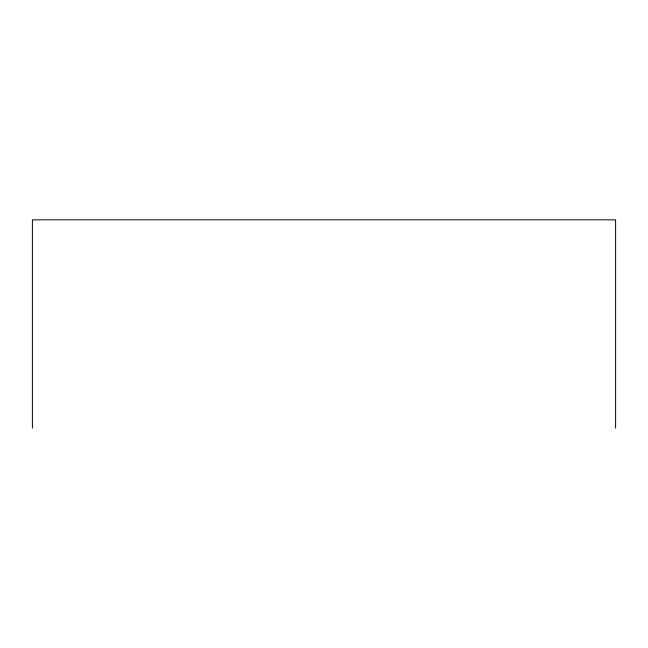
<?xml version="1.0" encoding="UTF-8"?>
<svg xmlns="http://www.w3.org/2000/svg" width="648" height="648" viewBox="0 0 648 648"><rect width="100%" height="100%" fill="white"/><g stroke="black" fill="none" stroke-linecap="round" stroke-linejoin="round"><path stroke-width="0.97" d="M615.6 428.174L615.6 219.826L32.4 219.826L32.4 428.174"/></g></svg>
